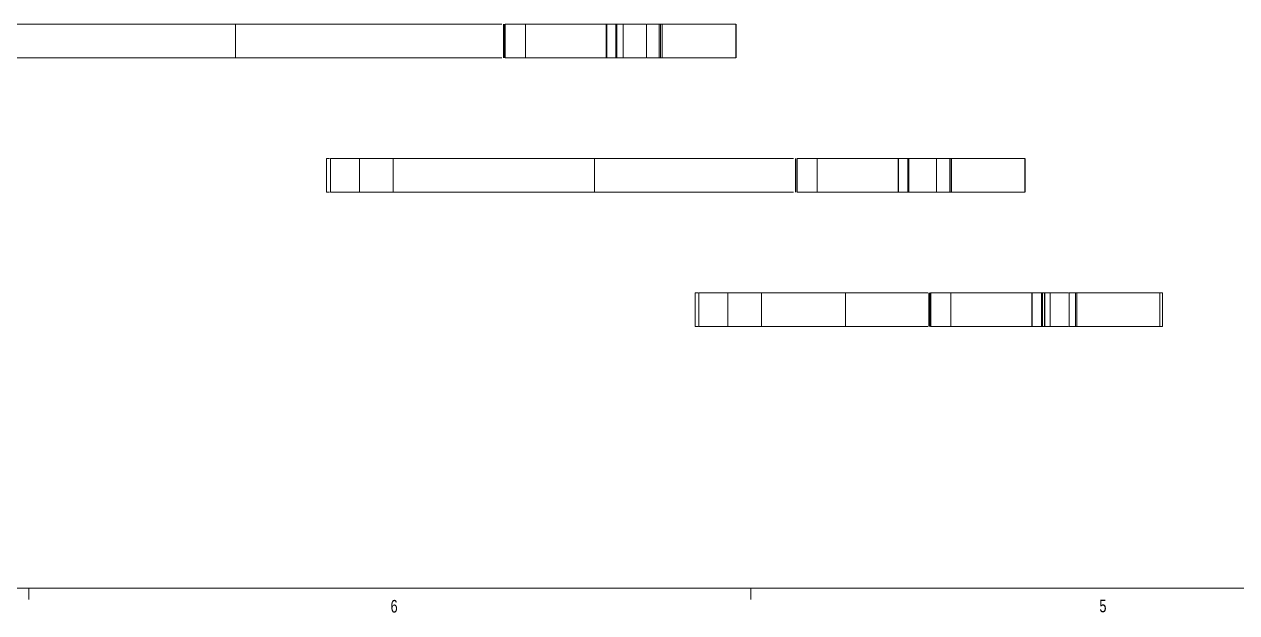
# Model space of a CAD drawing. Header units: inches. Extents: x 0 to 44.3, y 0 to 33.7.
# Drawn here: x 11.24 to 20.27, y 0.23 to 4.61 of the extents above; entities that cross this region are included whole.
import ezdxf

# ---------------------------------------------------------------- set-up
doc = ezdxf.new("R2010")
doc.units = ezdxf.units.IN
doc.header["$MEASUREMENT"] = 0
doc.styles.add('SLDTEXTSTYLE0', font='TXT', dxfattribs={"width": 0.75})

msp = doc.modelspace()

# ---------------------------------------------------------------- linework, layer by layer
at = {"color": 7, "linetype": 'Continuous', "lineweight": 15}
for p, q in [((12.8103, 4.608), (12.8103, 4.358)), ((14.8066, 4.608), (14.8066, 4.358)), ((14.8105, 4.608), (14.8105, 4.358)), ((14.8112, 4.608), (14.8112, 4.358)), ((14.8123, 4.608), (14.8123, 4.358)), ((14.8197, 4.608), (14.8197, 4.358)), ((14.82, 4.608), (14.82, 4.358)), ((14.9702, 4.608), (14.9702, 4.358)), ((15.572, 4.608), (15.572, 4.358)), ((15.572, 4.608), (15.5722, 4.608)), ((15.5722, 4.608), (15.5722, 4.358)), ((15.5722, 4.608), (15.5756, 4.608)), ((15.5756, 4.608), (15.5756, 4.358)), ((15.5756, 4.608), (15.6441, 4.608)), ((15.6441, 4.608), (15.6441, 4.358)), ((15.6521, 4.608), (15.6521, 4.358)), ((15.6974, 4.608), (15.6974, 4.358)), ((15.8725, 4.608), (15.8725, 4.358)), ((15.8725, 4.608), (15.9673, 4.608)), ((15.9673, 4.608), (15.9673, 4.358)), ((15.9759, 4.608), (15.9759, 4.358)), ((15.9759, 4.608), (15.9772, 4.608)), ((15.9772, 4.608), (15.9772, 4.358)), ((15.988, 4.608), (15.988, 4.358)), ((16.5381, 4.608), (16.5381, 4.358)), ((16.5408, 4.358), (16.5408, 4.608)), ((15.572, 4.358), (15.5722, 4.358)), ((15.5722, 4.358), (15.5756, 4.358)), ((15.5756, 4.358), (15.6441, 4.358)), ((15.8725, 4.358), (15.9673, 4.358)), ((15.9759, 4.358), (15.9772, 4.358)), ((13.4896, 3.608), (13.4896, 3.358)), ((13.4896, 3.608), (13.5125, 3.608)), ((13.5191, 3.608), (13.5191, 3.358)), ((13.7353, 3.608), (13.7353, 3.358)), ((13.9853, 3.608), (13.9853, 3.358)), ((15.4853, 3.608), (15.4853, 3.358)), ((16.9805, 3.608), (16.9805, 3.358)), ((16.9844, 3.608), (16.9844, 3.358)), ((16.9936, 3.608), (16.9936, 3.358)), ((16.994, 3.608), (16.994, 3.358)), ((17.1441, 3.608), (17.1441, 3.358)), ((17.746, 3.608), (17.746, 3.358)), ((17.746, 3.608), (17.7461, 3.608)), ((17.7461, 3.608), (17.7461, 3.358)), ((17.7461, 3.608), (17.7495, 3.608)), ((17.7495, 3.608), (17.7495, 3.358)), ((17.7495, 3.608), (17.818, 3.608)), ((17.818, 3.608), (17.818, 3.358)), ((17.826, 3.608), (17.826, 3.358)), ((18.0317, 3.608), (18.0317, 3.358)), ((18.0317, 3.608), (18.1317, 3.608)), ((18.1317, 3.608), (18.1317, 3.358)), ((18.1411, 3.608), (18.1411, 3.358)), ((18.1441, 3.608), (18.1441, 3.358)), ((18.6891, 3.608), (18.6891, 3.358)), ((18.6912, 3.358), (18.6912, 3.608)), ((13.4896, 3.358), (13.5125, 3.358)), ((17.746, 3.358), (17.7461, 3.358)), ((17.7461, 3.358), (17.7495, 3.358)), ((17.7495, 3.358), (17.818, 3.358)), ((18.0317, 3.358), (18.1317, 3.358)), ((16.2357, 2.608), (16.2357, 2.358)), ((16.2357, 2.608), (16.2557, 2.608)), ((16.2623, 2.608), (16.2623, 2.358)), ((16.4786, 2.608), (16.4786, 2.358)), ((16.7286, 2.608), (16.7286, 2.358)), ((17.3536, 2.608), (17.3536, 2.358)), ((17.9756, 2.608), (17.9756, 2.358)), ((17.979, 2.608), (17.979, 2.358)), ((17.9813, 2.608), (17.9813, 2.358)), ((17.983, 2.608), (17.983, 2.358)), ((17.9858, 2.608), (17.9858, 2.358)), ((17.9883, 2.608), (17.9883, 2.358)), ((17.9887, 2.608), (17.9887, 2.358)), ((18.1388, 2.608), (18.1388, 2.358)), ((18.7407, 2.608), (18.7407, 2.358)), ((18.7407, 2.608), (18.7408, 2.608)), ((18.7408, 2.608), (18.7408, 2.358)), ((18.7408, 2.608), (18.7442, 2.608)), ((18.7442, 2.608), (18.7442, 2.358)), ((18.7442, 2.608), (18.8127, 2.608)), ((18.8127, 2.608), (18.8127, 2.358)), ((18.8207, 2.608), (18.8207, 2.358)), ((18.8348, 2.608), (18.8348, 2.358)), ((18.8382, 2.608), (18.8382, 2.358)), ((18.8382, 2.608), (18.878, 2.608)), ((18.878, 2.608), (18.878, 2.358)), ((19.0204, 2.608), (19.0204, 2.358)), ((19.0204, 2.608), (19.0662, 2.608)), ((19.0662, 2.608), (19.0662, 2.358)), ((19.0762, 2.608), (19.0762, 2.358)), ((19.6955, 2.608), (19.6955, 2.358)), ((19.7143, 2.358), (19.7143, 2.608)), ((16.2357, 2.358), (16.2557, 2.358)), ((18.7407, 2.358), (18.7408, 2.358)), ((18.7408, 2.358), (18.7442, 2.358)), ((18.7442, 2.358), (18.8127, 2.358)), ((18.8382, 2.358), (18.878, 2.358)), ((19.0204, 2.358), (19.0662, 2.358))]:
    msp.add_line(p, q, dxfattribs=at)
at = {"color": 7, "linetype": 'Continuous', "lineweight": 0}
for p, q in [((43.5229, 0.4106), (0.5229, 0.4106)), ((11.2729, 0.4106), (11.2729, 0.3258)), ((16.6479, 0.4106), (16.6479, 0.3258))]:
    msp.add_line(p, q, dxfattribs=at)
at = {"color": 7, "linetype": 'Continuous', "lineweight": 15}
for points, knots in [([(10.8103, 4.608), (10.8147, 4.608), (10.8233, 4.608), (10.8926, 4.608), (10.9992, 4.608), (11.1435, 4.608), (11.321, 4.608), (11.5248, 4.608), (11.7495, 4.608), (11.9909, 4.608), (12.2505, 4.608), (12.5257, 4.608), (12.7147, 4.608), (12.8103, 4.608)], [0, 0, 0, 0, 0.096767, 0.191162, 0.28401, 0.375926, 0.467366, 0.558687, 0.644988, 0.731796, 0.819514, 0.908679, 1, 1, 1, 1]), ([(12.8103, 4.608), (12.9087, 4.608), (13.1032, 4.608), (13.386, 4.608), (13.6521, 4.608), (13.8986, 4.608), (14.1224, 4.608), (14.3167, 4.608), (14.4803, 4.608), (14.6129, 4.608), (14.7132, 4.608), (14.7756, 4.608), (14.789, 4.608), (14.7939, 4.608)], [0, 0, 0, 0, 0.100952, 0.199472, 0.296383, 0.392304, 0.487695, 0.582918, 0.672846, 0.763214, 0.854393, 0.946874, 1, 1, 1, 1]), ([(14.8197, 4.608), (14.8197, 4.608), (14.8197, 4.608), (14.8198, 4.608), (14.82, 4.608), (14.82, 4.608)], [0, 0, 0, 0, 0.273924, 0.563875, 1, 1, 1, 1]), ([(14.82, 4.608), (14.8275, 4.608), (14.8426, 4.608), (14.8886, 4.608), (14.939, 4.608), (14.9702, 4.608)], [0, 0, 0, 0, 0.274057, 0.551741, 1, 1, 1, 1]), ([(14.9702, 4.608), (15.0006, 4.608), (15.0605, 4.608), (15.1695, 4.608), (15.2922, 4.608), (15.429, 4.608), (15.5243, 4.608), (15.572, 4.608)], [0, 0, 0, 0, 0.193884, 0.382085, 0.567151, 0.783466, 1, 1, 1, 1]), ([(15.6441, 4.608), (15.6456, 4.608), (15.6484, 4.608), (15.651, 4.608), (15.6521, 4.608)], [0, 0, 0, 0, 0.570368, 1, 1, 1, 1]), ([(15.6521, 4.608), (15.656, 4.608), (15.6647, 4.608), (15.6798, 4.608), (15.691, 4.608), (15.6974, 4.608)], [0, 0, 0, 0, 0.258876, 0.580315, 1, 1, 1, 1]), ([(15.6974, 4.608), (15.7188, 4.608), (15.7615, 4.608), (15.8205, 4.608), (15.8523, 4.608), (15.8659, 4.608)], [0, 0, 0, 0, 0.363153, 0.725697, 1, 1, 1, 1]), ([(15.9673, 4.608), (15.9687, 4.608), (15.9716, 4.608), (15.9745, 4.608), (15.9759, 4.608)], [0, 0, 0, 0, 0.501985, 1, 1, 1, 1]), ([(15.9772, 4.608), (15.9792, 4.608), (15.9828, 4.608), (15.9864, 4.608), (15.988, 4.608)], [0, 0, 0, 0, 0.560587, 1, 1, 1, 1]), ([(15.988, 4.608), (16.0386, 4.608), (16.1387, 4.608), (16.2785, 4.608), (16.3877, 4.608), (16.4657, 4.608), (16.5182, 4.608), (16.5314, 4.608), (16.5381, 4.608)], [0, 0, 0, 0, 0.187433, 0.369946, 0.552295, 0.697579, 0.846082, 1, 1, 1, 1]), ([(10.8103, 4.358), (10.8147, 4.358), (10.8233, 4.358), (10.8926, 4.358), (10.9992, 4.358), (11.1435, 4.358), (11.321, 4.358), (11.5248, 4.358), (11.7495, 4.358), (11.9909, 4.358), (12.2505, 4.358), (12.5257, 4.358), (12.7147, 4.358), (12.8103, 4.358)], [0, 0, 0, 0, 0.096767, 0.191162, 0.28401, 0.375926, 0.467366, 0.558687, 0.644988, 0.731796, 0.819514, 0.908679, 1, 1, 1, 1]), ([(12.8103, 4.358), (12.9087, 4.358), (13.1032, 4.358), (13.386, 4.358), (13.6521, 4.358), (13.8986, 4.358), (14.1224, 4.358), (14.3167, 4.358), (14.4803, 4.358), (14.6129, 4.358), (14.7132, 4.358), (14.7756, 4.358), (14.789, 4.358), (14.7939, 4.358)], [0, 0, 0, 0, 0.100952, 0.199472, 0.296383, 0.392304, 0.487695, 0.582918, 0.672846, 0.763214, 0.854393, 0.946874, 1, 1, 1, 1]), ([(14.8197, 4.358), (14.8197, 4.358), (14.8197, 4.358), (14.8198, 4.358), (14.82, 4.358), (14.82, 4.358)], [0, 0, 0, 0, 0.273924, 0.563875, 1, 1, 1, 1]), ([(14.82, 4.358), (14.8275, 4.358), (14.8426, 4.358), (14.8886, 4.358), (14.939, 4.358), (14.9702, 4.358)], [0, 0, 0, 0, 0.274057, 0.551741, 1, 1, 1, 1]), ([(14.9702, 4.358), (15.0006, 4.358), (15.0605, 4.358), (15.1695, 4.358), (15.2922, 4.358), (15.429, 4.358), (15.5243, 4.358), (15.572, 4.358)], [0, 0, 0, 0, 0.193884, 0.382085, 0.567151, 0.783466, 1, 1, 1, 1]), ([(15.6441, 4.358), (15.6456, 4.358), (15.6484, 4.358), (15.651, 4.358), (15.6521, 4.358)], [0, 0, 0, 0, 0.5703676, 1, 1, 1, 1]), ([(15.6521, 4.358), (15.656, 4.358), (15.6647, 4.358), (15.6798, 4.358), (15.691, 4.358), (15.6974, 4.358)], [0, 0, 0, 0, 0.258876, 0.580315, 1, 1, 1, 1]), ([(15.6974, 4.358), (15.7188, 4.358), (15.7615, 4.358), (15.8205, 4.358), (15.8523, 4.358), (15.8659, 4.358)], [0, 0, 0, 0, 0.363155, 0.7257, 1, 1, 1, 1]), ([(15.9673, 4.358), (15.9687, 4.358), (15.9716, 4.358), (15.9745, 4.358), (15.9759, 4.358)], [0, 0, 0, 0, 0.501985, 1, 1, 1, 1]), ([(15.9772, 4.358), (15.9792, 4.358), (15.9828, 4.358), (15.9864, 4.358), (15.988, 4.358)], [0, 0, 0, 0, 0.560587, 1, 1, 1, 1]), ([(15.988, 4.358), (16.0386, 4.358), (16.1387, 4.358), (16.2785, 4.358), (16.3877, 4.358), (16.4657, 4.358), (16.5182, 4.358), (16.5314, 4.358), (16.5381, 4.358)], [0, 0, 0, 0, 0.187433, 0.369946, 0.552295, 0.697579, 0.846082, 1, 1, 1, 1]), ([(13.5191, 3.608), (13.5328, 3.608), (13.5604, 3.608), (13.617, 3.608), (13.6763, 3.608), (13.7155, 3.608), (13.7353, 3.608)], [0, 0, 0, 0, 0.275589, 0.551482, 0.772063, 1, 1, 1, 1]), ([(13.7353, 3.608), (13.7604, 3.608), (13.8096, 3.608), (13.8764, 3.608), (13.9333, 3.608), (13.9765, 3.608), (13.9824, 3.608), (13.9853, 3.608)], [0, 0, 0, 0, 0.191418, 0.37626, 0.559019, 0.775584, 1, 1, 1, 1]), ([(13.9853, 3.608), (13.99, 3.608), (13.9993, 3.608), (14.0736, 3.608), (14.1866, 3.608), (14.3381, 3.608), (14.5217, 3.608), (14.7325, 3.608), (14.9661, 3.608), (15.2197, 3.608), (15.396, 3.608), (15.4853, 3.608)], [0, 0, 0, 0, 0.115807, 0.228451, 0.339247, 0.44911, 0.558704, 0.666646, 0.775525, 0.886225, 1, 1, 1, 1]), ([(15.4853, 3.608), (15.5727, 3.608), (15.7452, 3.608), (15.9936, 3.608), (16.2231, 3.608), (16.4299, 3.608), (16.6091, 3.608), (16.7581, 3.608), (16.8718, 3.608), (16.9448, 3.608), (16.9613, 3.608), (16.9677, 3.608)], [0, 0, 0, 0, 0.121194, 0.239144, 0.355147, 0.470123, 0.584737, 0.6975, 0.811039, 0.926126, 1, 1, 1, 1]), ([(16.9936, 3.608), (16.9936, 3.608), (16.9936, 3.608), (16.9937, 3.608), (16.9939, 3.608), (16.994, 3.608)], [0, 0, 0, 0, 0.273477, 0.564334, 1, 1, 1, 1]), ([(16.994, 3.608), (17.0014, 3.608), (17.0165, 3.608), (17.0626, 3.608), (17.113, 3.608), (17.1441, 3.608)], [0, 0, 0, 0, 0.2740579, 0.5517394, 1, 1, 1, 1]), ([(17.1441, 3.608), (17.1745, 3.608), (17.2344, 3.608), (17.3434, 3.608), (17.4662, 3.608), (17.6029, 3.608), (17.6983, 3.608), (17.746, 3.608)], [0, 0, 0, 0, 0.193886, 0.382088, 0.567153, 0.783467, 1, 1, 1, 1]), ([(17.818, 3.608), (17.8196, 3.608), (17.8223, 3.608), (17.8249, 3.608), (17.826, 3.608)], [0, 0, 0, 0, 0.570563, 1, 1, 1, 1]), ([(17.826, 3.608), (17.8482, 3.608), (17.893, 3.608), (17.9563, 3.608), (18.005, 3.608), (18.0251, 3.608), (18.0317, 3.608)], [0, 0, 0, 0, 0.311945, 0.631036, 0.877113, 1, 1, 1, 1]), ([(18.1317, 3.608), (18.1333, 3.608), (18.1364, 3.608), (18.1396, 3.608), (18.1411, 3.608)], [0, 0, 0, 0, 0.506259, 1, 1, 1, 1]), ([(18.1411, 3.608), (18.1417, 3.608), (18.1427, 3.608), (18.1437, 3.608), (18.1441, 3.608)], [0, 0, 0, 0, 0.560117, 1, 1, 1, 1]), ([(18.1441, 3.608), (18.1948, 3.608), (18.2948, 3.608), (18.434, 3.608), (18.5423, 3.608), (18.6192, 3.608), (18.6705, 3.608), (18.6828, 3.608), (18.6891, 3.608)], [0, 0, 0, 0, 0.187433, 0.369946, 0.552295, 0.697579, 0.846082, 1, 1, 1, 1]), ([(13.5191, 3.358), (13.5328, 3.358), (13.5604, 3.358), (13.617, 3.358), (13.6763, 3.358), (13.7155, 3.358), (13.7353, 3.358)], [0, 0, 0, 0, 0.275589, 0.551482, 0.772063, 1, 1, 1, 1]), ([(13.7353, 3.358), (13.7604, 3.358), (13.8096, 3.358), (13.8764, 3.358), (13.9333, 3.358), (13.9765, 3.358), (13.9824, 3.358), (13.9853, 3.358)], [0, 0, 0, 0, 0.191418, 0.37626, 0.559019, 0.775584, 1, 1, 1, 1]), ([(13.9853, 3.358), (13.99, 3.358), (13.9993, 3.358), (14.0736, 3.358), (14.1866, 3.358), (14.3381, 3.358), (14.5217, 3.358), (14.7325, 3.358), (14.9661, 3.358), (15.2197, 3.358), (15.396, 3.358), (15.4853, 3.358)], [0, 0, 0, 0, 0.115807, 0.228451, 0.339247, 0.44911, 0.558704, 0.666646, 0.775525, 0.886225, 1, 1, 1, 1]), ([(15.4853, 3.358), (15.5727, 3.358), (15.7452, 3.358), (15.9936, 3.358), (16.2231, 3.358), (16.4299, 3.358), (16.6091, 3.358), (16.7581, 3.358), (16.8718, 3.358), (16.9448, 3.358), (16.9613, 3.358), (16.9677, 3.358)], [0, 0, 0, 0, 0.121194, 0.239144, 0.355147, 0.470123, 0.584737, 0.6975, 0.811039, 0.926126, 1, 1, 1, 1]), ([(16.9936, 3.358), (16.9936, 3.358), (16.9936, 3.358), (16.9937, 3.358), (16.9939, 3.358), (16.994, 3.358)], [0, 0, 0, 0, 0.273477, 0.564334, 1, 1, 1, 1]), ([(16.994, 3.358), (17.0014, 3.358), (17.0165, 3.358), (17.0626, 3.358), (17.113, 3.358), (17.1441, 3.358)], [0, 0, 0, 0, 0.274058, 0.551739, 1, 1, 1, 1]), ([(17.1441, 3.358), (17.1745, 3.358), (17.2344, 3.358), (17.3434, 3.358), (17.4662, 3.358), (17.6029, 3.358), (17.6983, 3.358), (17.746, 3.358)], [0, 0, 0, 0, 0.193886, 0.382088, 0.567153, 0.783467, 1, 1, 1, 1]), ([(17.818, 3.358), (17.8196, 3.358), (17.8223, 3.358), (17.8249, 3.358), (17.826, 3.358)], [0, 0, 0, 0, 0.5705628, 1, 1, 1, 1]), ([(17.826, 3.358), (17.8482, 3.358), (17.893, 3.358), (17.9563, 3.358), (18.005, 3.358), (18.0251, 3.358), (18.0317, 3.358)], [0, 0, 0, 0, 0.311945, 0.631036, 0.877113, 1, 1, 1, 1]), ([(18.1317, 3.358), (18.1333, 3.358), (18.1364, 3.358), (18.1396, 3.358), (18.1411, 3.358)], [0, 0, 0, 0, 0.506259, 1, 1, 1, 1]), ([(18.1411, 3.358), (18.1417, 3.358), (18.1427, 3.358), (18.1437, 3.358), (18.1441, 3.358)], [0, 0, 0, 0, 0.560117, 1, 1, 1, 1]), ([(18.1441, 3.358), (18.1948, 3.358), (18.2948, 3.358), (18.434, 3.358), (18.5423, 3.358), (18.6192, 3.358), (18.6705, 3.358), (18.6828, 3.358), (18.6891, 3.358)], [0, 0, 0, 0, 0.187433, 0.369946, 0.552295, 0.697579, 0.846082, 1, 1, 1, 1]), ([(16.2623, 2.608), (16.2761, 2.608), (16.3036, 2.608), (16.3602, 2.608), (16.4196, 2.608), (16.4587, 2.608), (16.4786, 2.608)], [0, 0, 0, 0, 0.275589, 0.551482, 0.772063, 1, 1, 1, 1]), ([(16.4786, 2.608), (16.5036, 2.608), (16.5529, 2.608), (16.6196, 2.608), (16.6765, 2.608), (16.7197, 2.608), (16.7256, 2.608), (16.7286, 2.608)], [0, 0, 0, 0, 0.191418, 0.37626, 0.559019, 0.775584, 1, 1, 1, 1]), ([(16.7286, 2.608), (16.7316, 2.608), (16.7376, 2.608), (16.7853, 2.608), (16.8569, 2.608), (16.953, 2.608), (17.0705, 2.608), (17.2069, 2.608), (17.3042, 2.608), (17.3536, 2.608)], [0, 0, 0, 0, 0.144216, 0.28404, 0.421737, 0.55877, 0.702849, 0.849085, 1, 1, 1, 1]), ([(17.3536, 2.608), (17.398, 2.608), (17.4855, 2.608), (17.6097, 2.608), (17.7208, 2.608), (17.8178, 2.608), (17.8957, 2.608), (17.9486, 2.608), (17.9614, 2.608), (17.9666, 2.608)], [0, 0, 0, 0, 0.151925, 0.299344, 0.444448, 0.588678, 0.740002, 0.892933, 1, 1, 1, 1]), ([(17.9813, 2.608), (17.9816, 2.608), (17.9821, 2.608), (17.9827, 2.608), (17.983, 2.608)], [0, 0, 0, 0, 0.561412, 1, 1, 1, 1]), ([(17.9883, 2.608), (17.9883, 2.608), (17.9883, 2.608), (17.9885, 2.608), (17.9886, 2.608), (17.9887, 2.608)], [0, 0, 0, 0, 0.274273, 0.565504, 1, 1, 1, 1]), ([(17.9887, 2.608), (17.9961, 2.608), (18.0112, 2.608), (18.0573, 2.608), (18.1077, 2.608), (18.1388, 2.608)], [0, 0, 0, 0, 0.274061, 0.551743, 1, 1, 1, 1]), ([(18.1388, 2.608), (18.1692, 2.608), (18.2291, 2.608), (18.3381, 2.608), (18.4609, 2.608), (18.5976, 2.608), (18.693, 2.608), (18.7407, 2.608)], [0, 0, 0, 0, 0.193885, 0.382086, 0.567153, 0.783467, 1, 1, 1, 1]), ([(18.8127, 2.608), (18.8143, 2.608), (18.817, 2.608), (18.8196, 2.608), (18.8207, 2.608)], [0, 0, 0, 0, 0.5705628, 1, 1, 1, 1]), ([(18.8207, 2.608), (18.8233, 2.608), (18.8279, 2.608), (18.8327, 2.608), (18.8348, 2.608)], [0, 0, 0, 0, 0.560701, 1, 1, 1, 1]), ([(18.8348, 2.608), (18.8354, 2.608), (18.8365, 2.608), (18.8377, 2.608), (18.8382, 2.608)], [0, 0, 0, 0, 0.549354, 1, 1, 1, 1]), ([(18.878, 2.608), (18.8994, 2.608), (18.9422, 2.608), (18.9894, 2.608), (19.0103, 2.608), (19.0139, 2.608)], [0, 0, 0, 0, 0.453326, 0.905893, 1, 1, 1, 1]), ([(19.0662, 2.608), (19.068, 2.608), (19.0714, 2.608), (19.0747, 2.608), (19.0762, 2.608)], [0, 0, 0, 0, 0.560538, 1, 1, 1, 1]), ([(19.0762, 2.608), (19.1261, 2.608), (19.2243, 2.608), (19.3712, 2.608), (19.4927, 2.608), (19.5864, 2.608), (19.6561, 2.608), (19.6822, 2.608), (19.6955, 2.608)], [0, 0, 0, 0, 0.19071, 0.375259, 0.5579, 0.702149, 0.848673, 1, 1, 1, 1]), ([(19.6955, 2.608), (19.7078, 2.608), (19.7202, 2.608), (19.7142, 2.608), (19.7142, 2.608)], [0, 0, 0, 0, 0.993564, 1, 1, 1, 1]), ([(16.2623, 2.358), (16.2761, 2.358), (16.3036, 2.358), (16.3602, 2.358), (16.4196, 2.358), (16.4587, 2.358), (16.4786, 2.358)], [0, 0, 0, 0, 0.275589, 0.551482, 0.772063, 1, 1, 1, 1]), ([(16.4786, 2.358), (16.5036, 2.358), (16.5529, 2.358), (16.6196, 2.358), (16.6765, 2.358), (16.7197, 2.358), (16.7256, 2.358), (16.7286, 2.358)], [0, 0, 0, 0, 0.191418, 0.37626, 0.559019, 0.775584, 1, 1, 1, 1]), ([(16.7286, 2.358), (16.7316, 2.358), (16.7376, 2.358), (16.7853, 2.358), (16.8569, 2.358), (16.953, 2.358), (17.0705, 2.358), (17.2069, 2.358), (17.3042, 2.358), (17.3536, 2.358)], [0, 0, 0, 0, 0.144216, 0.28404, 0.421737, 0.55877, 0.702849, 0.849085, 1, 1, 1, 1]), ([(17.3536, 2.358), (17.398, 2.358), (17.4855, 2.358), (17.6097, 2.358), (17.7208, 2.358), (17.8178, 2.358), (17.8957, 2.358), (17.9486, 2.358), (17.9614, 2.358), (17.9666, 2.358)], [0, 0, 0, 0, 0.151925, 0.299344, 0.444448, 0.588678, 0.740002, 0.892933, 1, 1, 1, 1]), ([(17.9813, 2.358), (17.9816, 2.358), (17.9821, 2.358), (17.9827, 2.358), (17.983, 2.358)], [0, 0, 0, 0, 0.561412, 1, 1, 1, 1]), ([(17.9883, 2.358), (17.9883, 2.358), (17.9883, 2.358), (17.9885, 2.358), (17.9886, 2.358), (17.9887, 2.358)], [0, 0, 0, 0, 0.274273, 0.565504, 1, 1, 1, 1]), ([(17.9887, 2.358), (17.9961, 2.358), (18.0112, 2.358), (18.0573, 2.358), (18.1077, 2.358), (18.1388, 2.358)], [0, 0, 0, 0, 0.274061, 0.551743, 1, 1, 1, 1]), ([(18.1388, 2.358), (18.1692, 2.358), (18.2291, 2.358), (18.3381, 2.358), (18.4609, 2.358), (18.5976, 2.358), (18.693, 2.358), (18.7407, 2.358)], [0, 0, 0, 0, 0.193885, 0.382086, 0.567153, 0.783467, 1, 1, 1, 1]), ([(18.8127, 2.358), (18.8143, 2.358), (18.817, 2.358), (18.8196, 2.358), (18.8207, 2.358)], [0, 0, 0, 0, 0.570563, 1, 1, 1, 1]), ([(18.8207, 2.358), (18.8233, 2.358), (18.8279, 2.358), (18.8327, 2.358), (18.8348, 2.358)], [0, 0, 0, 0, 0.560701, 1, 1, 1, 1]), ([(18.8348, 2.358), (18.8354, 2.358), (18.8365, 2.358), (18.8377, 2.358), (18.8382, 2.358)], [0, 0, 0, 0, 0.549354, 1, 1, 1, 1]), ([(18.878, 2.358), (18.8994, 2.358), (18.9422, 2.358), (18.9894, 2.358), (19.0103, 2.358), (19.0139, 2.358)], [0, 0, 0, 0, 0.453329, 0.905899, 1, 1, 1, 1]), ([(19.0662, 2.358), (19.068, 2.358), (19.0714, 2.358), (19.0747, 2.358), (19.0762, 2.358)], [0, 0, 0, 0, 0.560538, 1, 1, 1, 1]), ([(19.0762, 2.358), (19.1261, 2.358), (19.2243, 2.358), (19.3712, 2.358), (19.4927, 2.358), (19.5864, 2.358), (19.6561, 2.358), (19.6822, 2.358), (19.6955, 2.358)], [0, 0, 0, 0, 0.19071, 0.375259, 0.5579, 0.702149, 0.848673, 1, 1, 1, 1]), ([(19.6955, 2.358), (19.7078, 2.358), (19.7202, 2.358), (19.7142, 2.358), (19.7142, 2.358)], [0, 0, 0, 0, 0.993564, 1, 1, 1, 1])]:
    msp.add_open_spline(points, degree=3, knots=knots, dxfattribs=at)

# ---------------------------------------------------------------- texts
at = {"color": 7, "linetype": 'Continuous', "lineweight": 0, "char_height": 0.0937, "attachment_point": 1, "style": 'SLDTEXTSTYLE0'}
for s, insert in [('6', (13.9664, 0.3232)), ('5', (19.2451, 0.325))]:
    msp.add_mtext(s, dxfattribs=dict(at, insert=insert))

doc.saveas('drawing.dxf')
